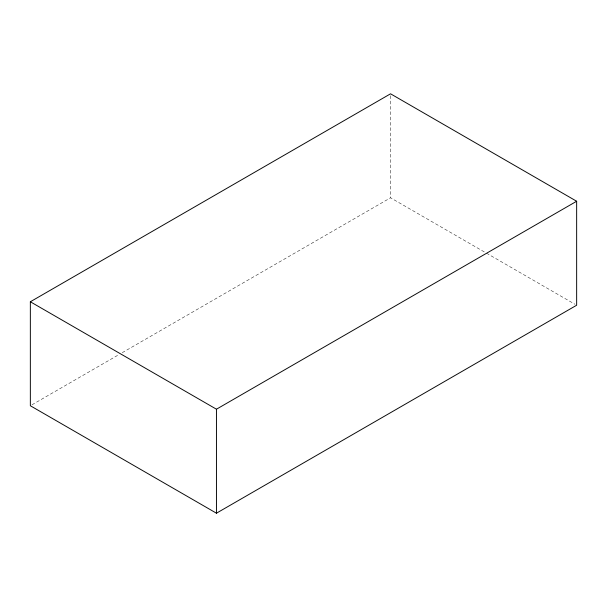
<?xml version="1.0" encoding="UTF-8"?>
<svg xmlns="http://www.w3.org/2000/svg" width="607" height="607" viewBox="0 0 607 607"><rect width="100%" height="100%" fill="white"/><g stroke="black" fill="none" stroke-linecap="round" stroke-linejoin="round"><path stroke-width="0.46" stroke-dasharray="3.04 2.28" d="M31.989 404.801L118.964 354.587M122.242 352.69L390.551 197.791L485.646 252.694M486.465 253.165L575.011 304.289M390.551 95.701L390.551 197.791"/><path stroke-width="0.91" d="M30.35 301.77L390.551 93.804L576.65 201.251L576.65 305.23L216.449 513.196L30.35 405.749L30.35 301.77L216.449 409.209L576.65 201.251M216.449 409.209L216.449 513.196"/></g></svg>
